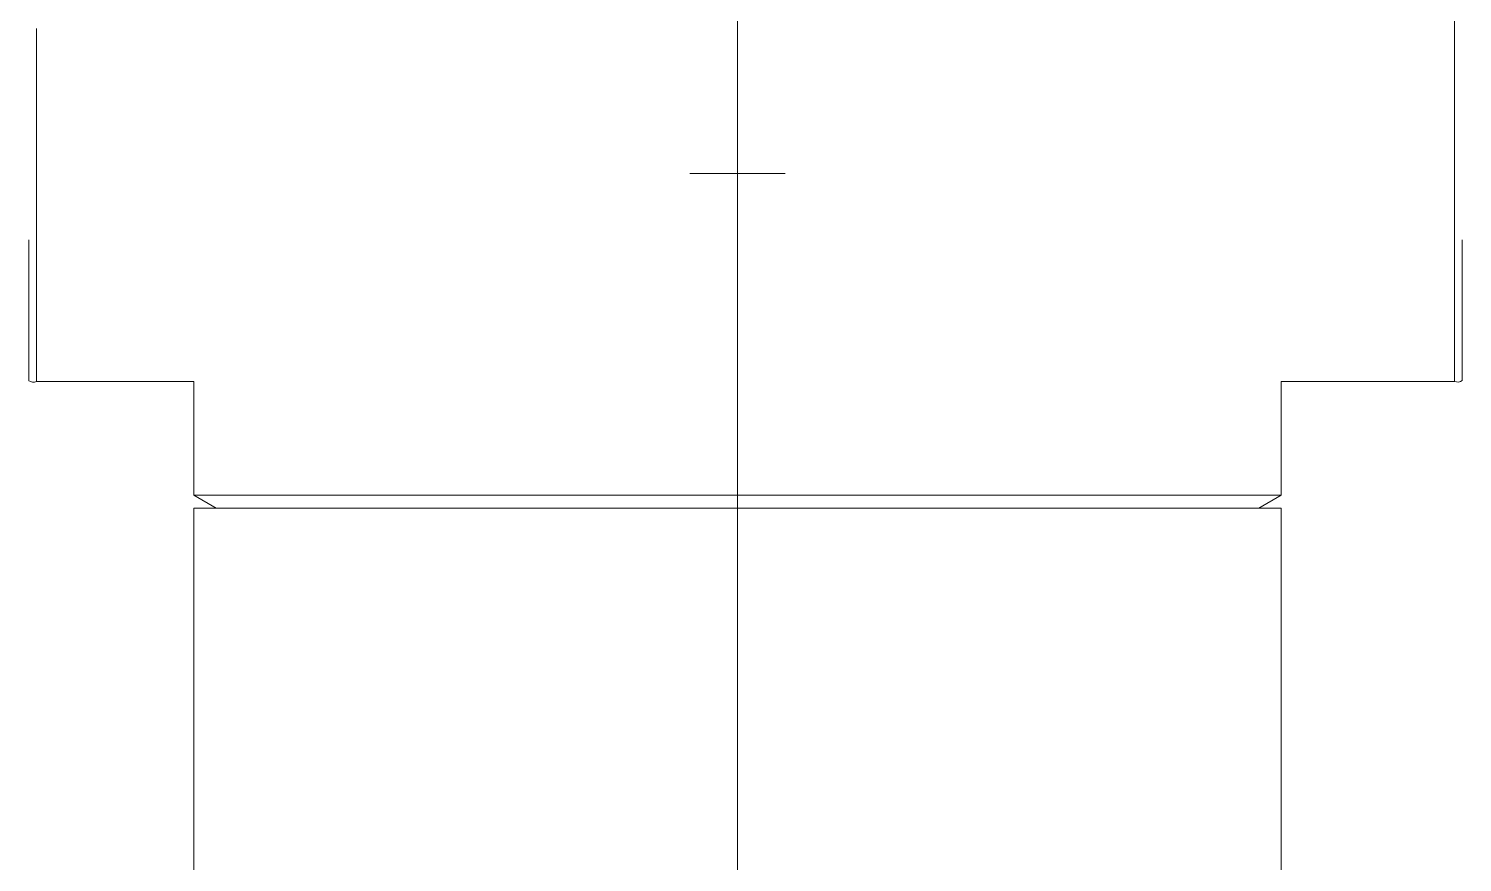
# Model space of a CAD drawing. Extents: x -965262 to 1142518, y -357520 to 71675.
# Drawn here: x -852648.3 to -852288.3, y -92077.8 to -91868.5 of the extents above; entities that cross this region are included whole.
import ezdxf

# ---------------------------------------------------------------- set-up
doc = ezdxf.new("R2010")
doc.units = 0
doc.header["$LTSCALE"] = 10
doc.layers.get('0').update_dxf_attribs({"linetype": 'CONTINUOUS', "lineweight": 30})
doc.layers.add('Оборудование', color=7, linetype='CONTINUOUS', lineweight=30)

msp = doc.modelspace()

# ---------------------------------------------------------------- hatches: boundary and pattern name
at = {"lineweight": 30, "true_color": 0x1b8828}
h = msp.add_hatch(color=106, dxfattribs=at)
h.dxf.hatch_style = 1
h.paths.add_polyline_path([(-851459.79, -90277.67), (-853359.79, -90277.67), (-853359.79, -94944.84), (-851459.79, -94944.84)])
h.paths.add_polyline_path([(-851559.79, -94844.84), (-853259.79, -94844.84), (-853259.79, -90344.85), (-851559.79, -90344.85)], flags=16)

# ---------------------------------------------------------------- linework, layer by layer
at = {"layer": 'Оборудование', "color": 7, "lineweight": 0}
for p, q in [((-852290.29, -91957.04, -2902.58), (-852290.29, -91730.78, -2902.58)), ((-852646.29, -91921.62, -2902.58), (-852646.29, -91868.46, -2902.58)), ((-852458.33, -91904.84, -2902.58), (-852482.25, -91904.84, -2902.58)), ((-852648.29, -91921.46, -2902.58), (-852648.29, -91956.84, -2902.58)), ((-852646.29, -91957.04, -2902.58), (-852646.29, -91921.62, -2902.58)), ((-852290.29, -91957.04, -2902.58), (-852290.29, -91921.62, -2902.58)), ((-852288.29, -91921.46, -2902.58), (-852288.29, -91956.84, -2902.58)), ((-852646.29, -91944.08, -2902.58), (-852646.29, -91938.84, -2902.58)), ((-852646.29, -91957.04, -2902.58), (-852646.29, -91953.53, -2902.58)), ((-852646.29, -91957.04, -2902.58), (-852606.79, -91957.04, -2902.58)), ((-852606.79, -91957.04, -2902.58), (-852606.79, -91985.6, -2902.58)), ((-852333.79, -91957.04, -2902.58), (-852333.79, -91985.6, -2902.58)), ((-852333.79, -91957.04, -2902.58), (-852290.29, -91957.04, -2902.58)), ((-852606.79, -91985.6, -2902.58), (-852333.79, -91985.6, -2902.58)), ((-852601.19, -91988.84, -2902.58), (-852606.79, -91985.6, -2902.58)), ((-852339.39, -91988.84, -2902.58), (-852333.79, -91985.6, -2902.58)), ((-852606.79, -91988.84, -2902.58), (-852333.79, -91988.84, -2902.58)), ((-852606.79, -91988.84, -2902.58), (-852606.79, -92208.84, -2902.58)), ((-852333.79, -91988.84, -2902.58), (-852333.79, -92208.84, -2902.58))]:
    msp.add_line(p, q, dxfattribs=at)
at = {"layer": 'Оборудование', "color": 7, "linetype": 'Continuous', "lineweight": 0}
msp.add_line((-852470.29, -91794.02, -2902.58), (-852470.29, -93102.84, -2902.58), dxfattribs=at)
at = {"layer": 'Оборудование', "color": 7, "lineweight": 0}
for centre, radius, start, end in [((-852647.1, -91955.05, -2902.58), 2.15, 236.3508, 292.228), ((-852289.48, -91955.05, -2902.58), 2.14, 247.772, 303.6492)]:
    msp.add_arc(centre, radius, start, end, dxfattribs=at)

doc.saveas('drawing.dxf')
